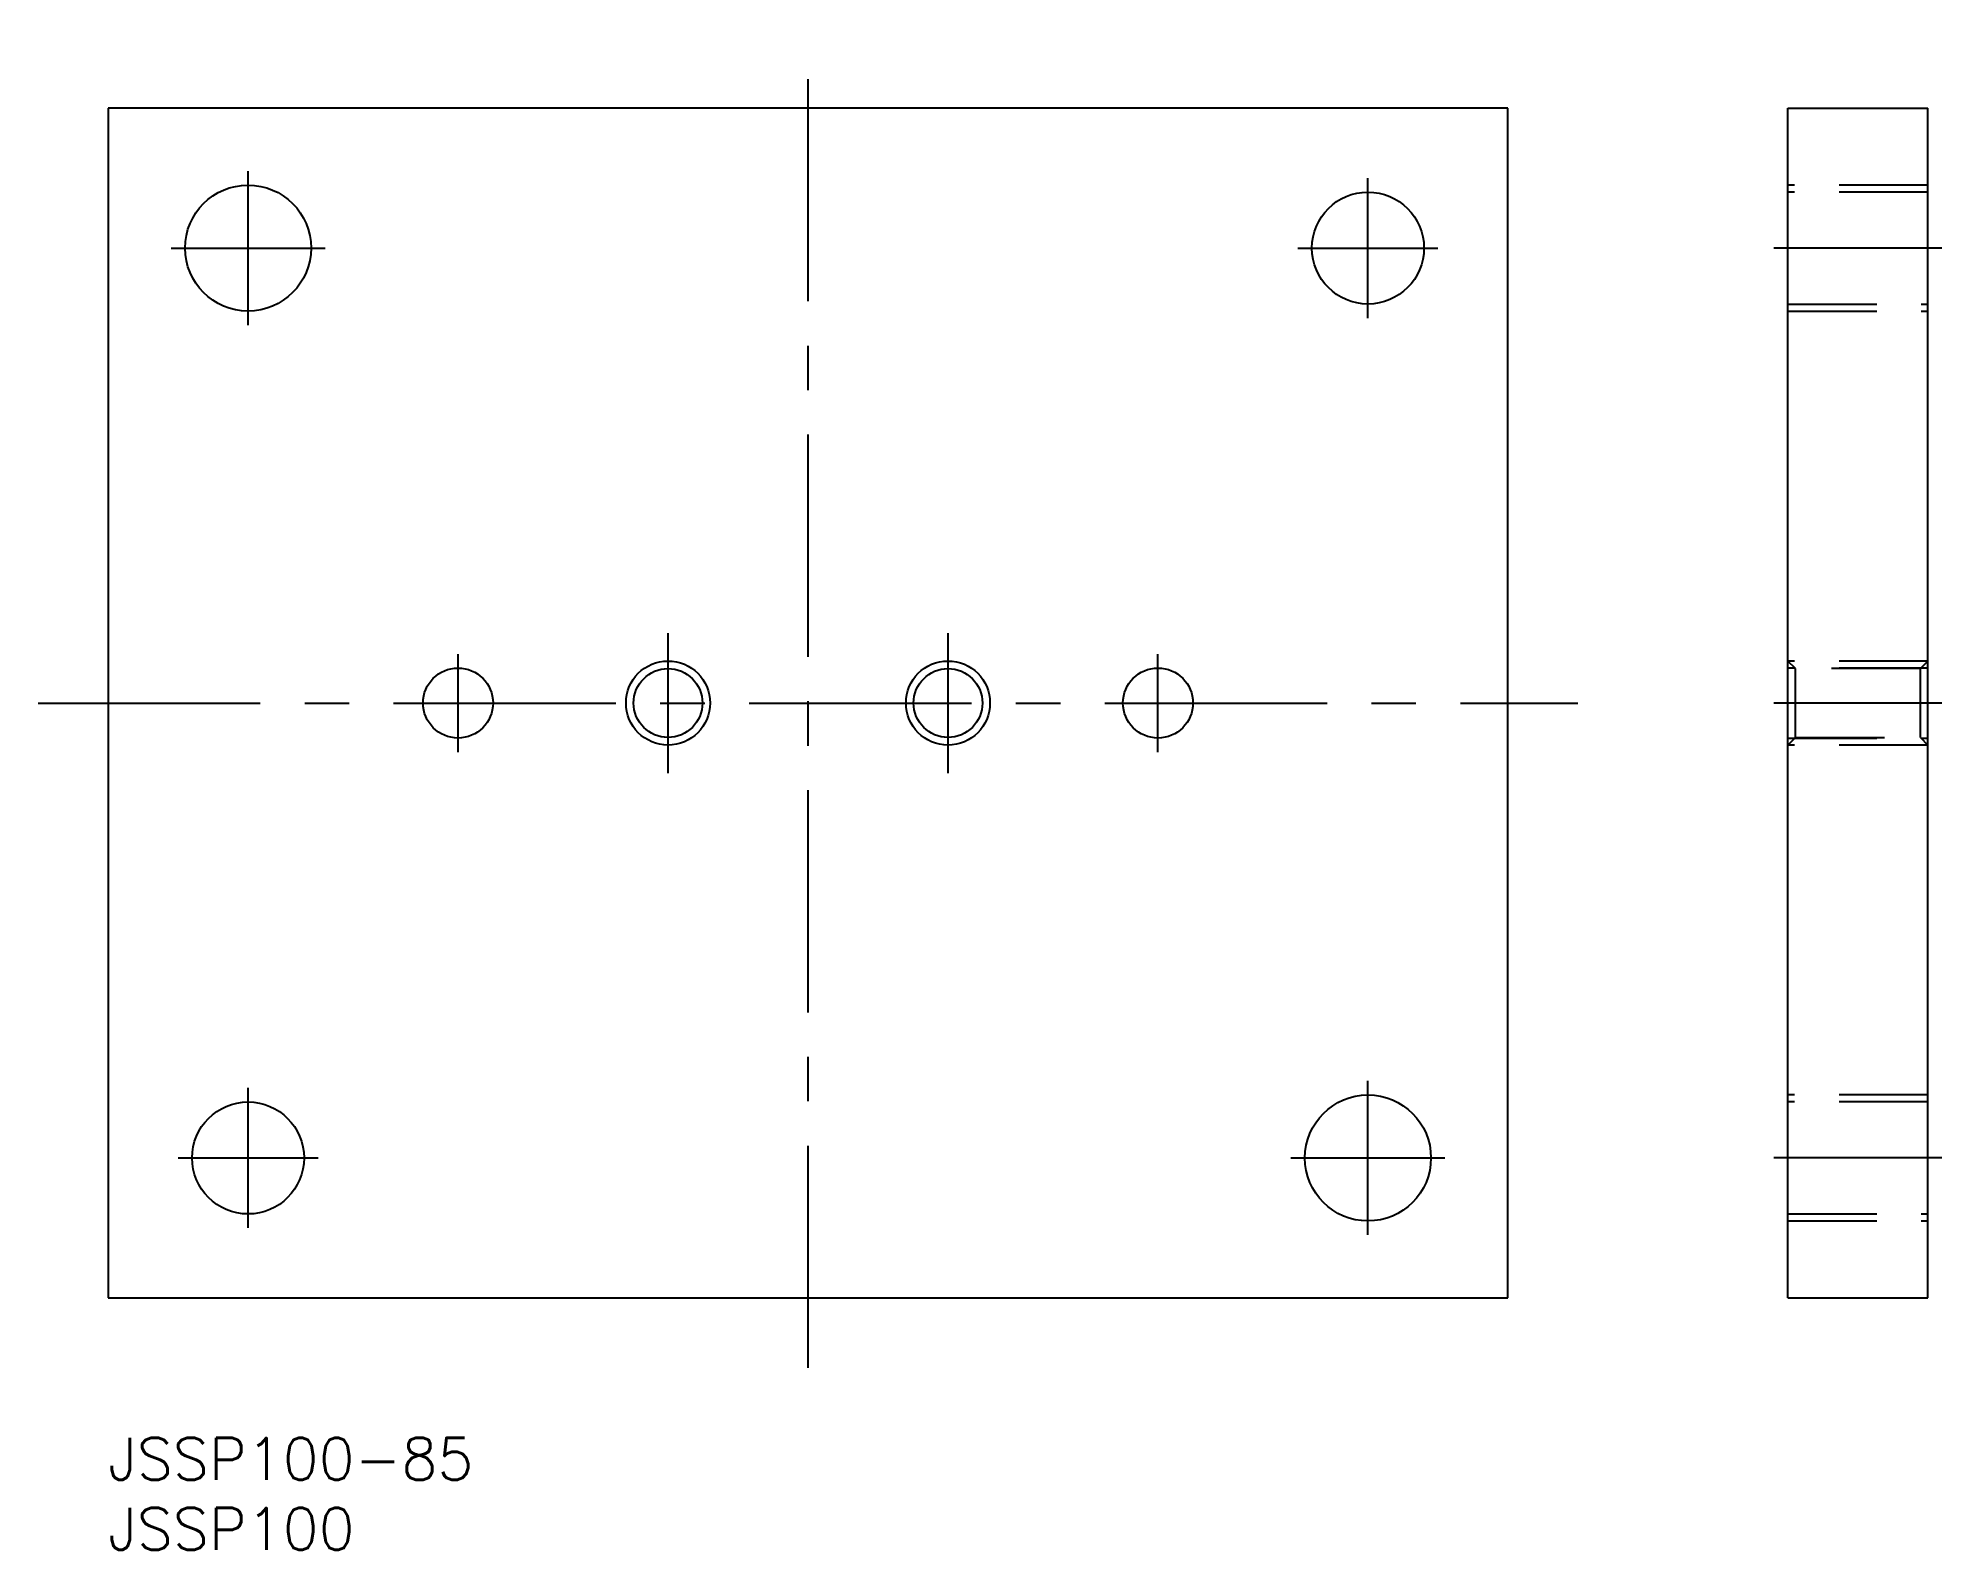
# Model space of a CAD drawing. Extents: x -5 to 131, y -8 to 100.
import ezdxf

# ---------------------------------------------------------------- set-up
doc = ezdxf.new("R2010")
doc.units = 0
doc.header["$LTSCALE"] = 0.5
doc.linetypes.add('CENTER', pattern=[50.8, 31.75, -6.35, 6.35, -6.35])
doc.linetypes.add('DASHED', pattern=[19.05, 12.7, -6.35])
for name, color, linetype in [('MSM_CENTER', 1, 'CENTER'), ('MSM_CONTINUOUS', 7, 'CONTINUOUS'), ('MSM_DASHED', 4, 'DASHED'), ('MSM_NARROW', 5, 'CONTINUOUS'), ('MSM_PART_NUMBER', 7, 'CONTINUOUS')]:
    doc.layers.add(name, color=color, linetype=linetype)
doc.styles.get("Standard").update_dxf_attribs({"font": 'txt.shx', "height": 3, "bigfont": 'bigfont.shx'})

msp = doc.modelspace()

# ---------------------------------------------------------------- linework, layer by layer
at = {"layer": 'MSM_CENTER'}
for p, q in [((50, 5), (50, 100)), ((10, 79.5), (10, 90.5)), ((90, 80), (90, 90)), ((4.5, 85), (15.5, 85)), ((85, 85), (95, 85)), ((131, 85), (119, 85)), ((40, 47.5), (40, 57.5)), ((60, 47.5), (60, 57.5)), ((25, 49), (25, 56)), ((75, 49), (75, 56)), ((-5, 52.5), (105, 52.5)), ((131, 52.5), (119, 52.5)), ((10, 15), (10, 25)), ((90, 14.5), (90, 25.5)), ((5, 20), (15, 20)), ((84.5, 20), (95.5, 20)), ((131, 20), (119, 20))]:
    msp.add_line(p, q, dxfattribs=at)
at = {"layer": 'MSM_CONTINUOUS'}
for p, q in [((0, 95), (0, 10)), ((100, 95), (0, 95)), ((100, 10), (100, 95)), ((120, 95), (130, 95)), ((120, 10), (120, 95)), ((130, 10), (130, 95)), ((0, 10), (100, 10)), ((120, 10), (130, 10))]:
    msp.add_line(p, q, dxfattribs=at)
for centre, radius in [((10, 85), 4.5), ((90, 85), 4), ((25, 52.5), 2.5), ((40, 52.5), 2.4585), ((60, 52.5), 2.4585), ((75, 52.5), 2.5), ((90, 20), 4.5), ((10, 20), 4)]:
    msp.add_circle(centre, radius, dxfattribs=at)
at = {"layer": 'MSM_DASHED'}
for p, q in [((130, 89.5), (120, 89.5)), ((130, 89), (120, 89)), ((120, 81), (130, 81)), ((120, 80.5), (130, 80.5)), ((120.5415, 54.9585), (120, 55.5)), ((130, 55.5), (120, 55.5)), ((130, 55), (120, 55)), ((129.4585, 54.9585), (120.5415, 54.9585)), ((120.5415, 50.0415), (120.5415, 54.9585)), ((130, 55.5), (129.4585, 54.9585)), ((129.4585, 50.0415), (129.4585, 54.9585)), ((120, 49.5), (120.5415, 50.0415)), ((120, 50), (130, 50)), ((130, 49.5), (120, 49.5)), ((120.5415, 50.0415), (129.4585, 50.0415)), ((129.4585, 50.0415), (130, 49.5)), ((130, 24.5), (120, 24.5)), ((130, 24), (120, 24)), ((120, 16), (130, 16)), ((120, 15.5), (130, 15.5))]:
    msp.add_line(p, q, dxfattribs=at)
at = {"layer": 'MSM_NARROW'}
for centre in [(40, 52.5), (60, 52.5)]:
    msp.add_circle(centre, 3, dxfattribs=at)

# ---------------------------------------------------------------- texts
at = {"layer": 'MSM_PART_NUMBER'}
for s, p in [('JSSP100-85', (0, -3)), ('JSSP100', (0, -8))]:
    msp.add_text(s, height=3, dxfattribs=at).set_placement(p)

doc.saveas('drawing.dxf')
